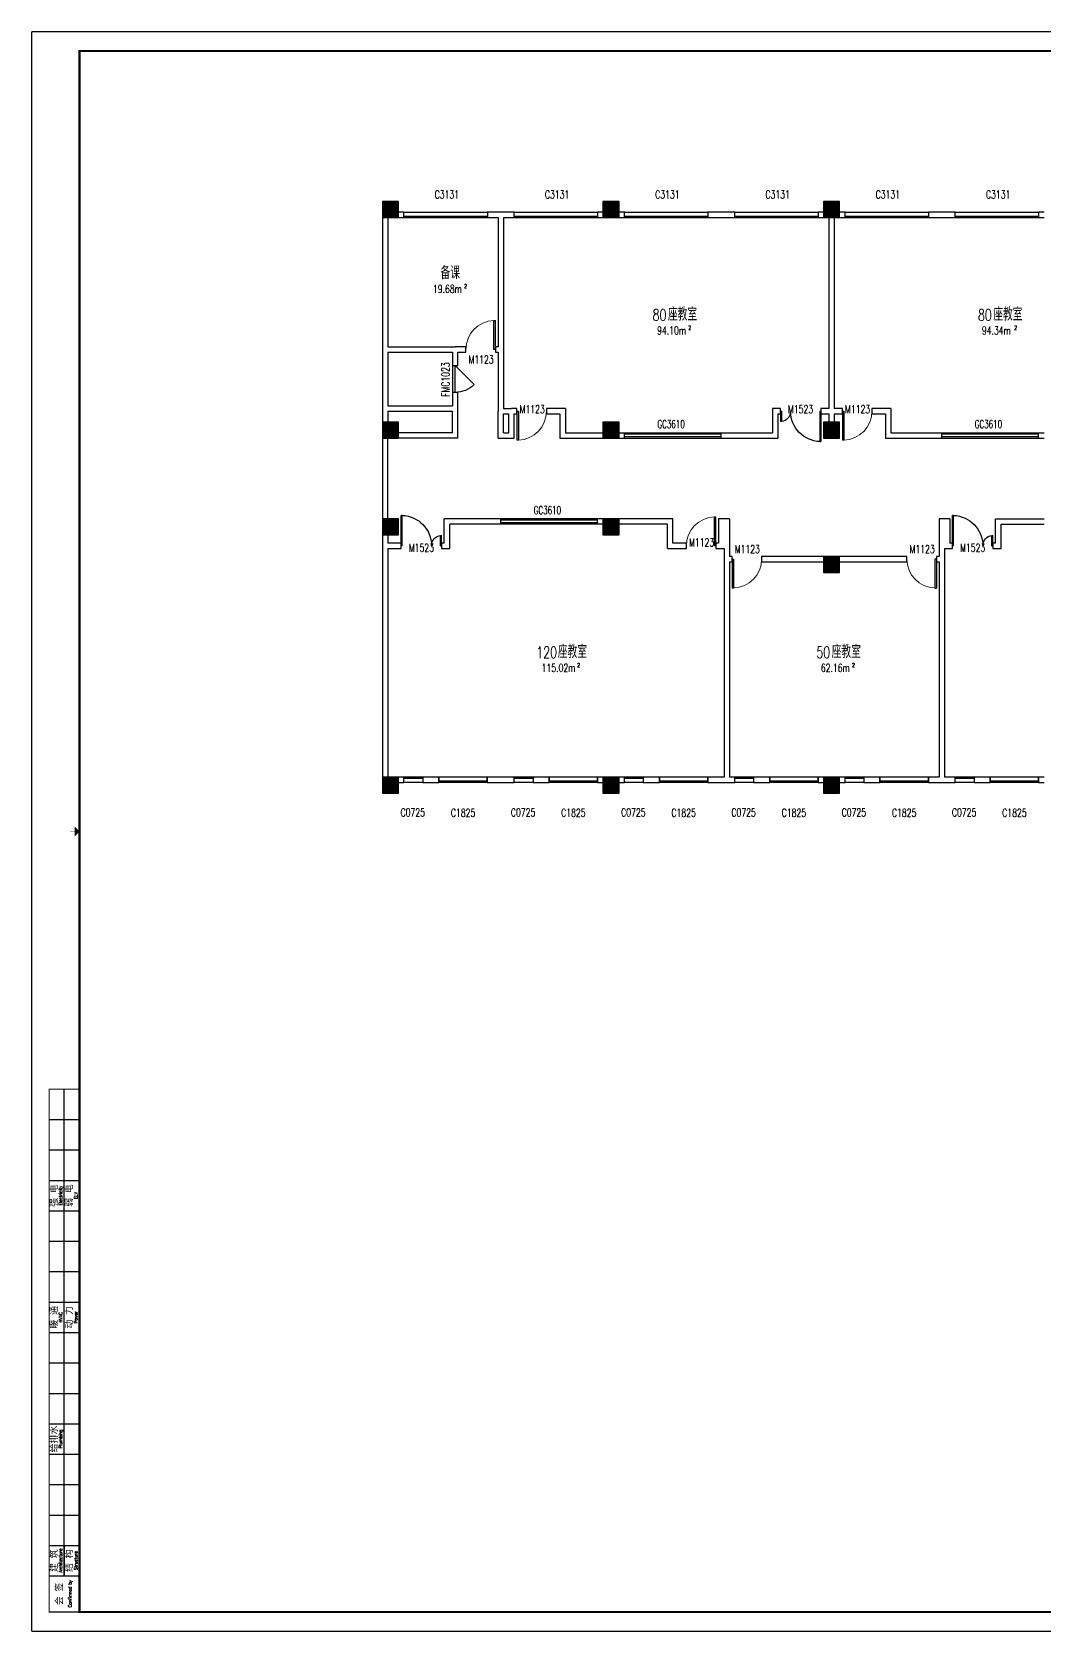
# Model space of a CAD drawing. Header units: millimetres. Extents: x 0 to 192117, y 0 to 134316.
# Drawn here: x 0 to 37633, y 0 to 59459 of the extents above; entities that cross this region are included whole.
import ezdxf
from ezdxf.enums import TextEntityAlignment as Align

# ---------------------------------------------------------------- set-up
doc = ezdxf.new("R2010")
doc.units = ezdxf.units.MM
doc.linetypes.add('DASH', pattern=[0.35, 0.25, -0.1])
for name, color, linetype in [('COLUMN', 242, 'Continuous'), ('DOOR', 242, 'Continuous'), ('DOOR_FIRE_TEXT', 7, 'Continuous'), ('FRAME', 7, 'Continuous'), ('PUB_HATCH', 8, 'Continuous'), ('SPACE', 7, 'Continuous'), ('WALL', 152, 'Continuous'), ('WINDOW', 122, 'Continuous'), ('WINDOW_TEXT', 7, 'Continuous')]:
    doc.layers.add(name, color=color, linetype=linetype)
doc.styles.add('_TCH_SPACE', font='SIMPLEX', dxfattribs={"height": 5, "bigfont": 'GBCBIG'})
doc.styles.add('_TCH_WINDOW', font='SIMPLEX', dxfattribs={"height": 3.5, "bigfont": 'GBCBIG'})
doc.styles.add('TKZ1_tjhts.shx', font='tjromant.shx', dxfattribs={"bigfont": 'tjhts.shx'})
doc.styles.add('TKZ2_tjkts.shx', font='tjromant.shx', dxfattribs={"bigfont": 'tjkts.shx'})
doc.styles.add('仿宋单线', font='tjromans.shx', dxfattribs={"width": 0.65, "bigfont": 'tjhztxt.shx'})

# ---------------------------------------------------------------- blocks, each defined once
blk = doc.blocks.new('TJAD_TK_A0_A')
at = {"layer": 'FRAME'}
for p, q in [((1188.88, 841.06), (-0.12, 841.06)), ((-0.12, 0.06), (-0.12, 841.06)), ((16.88, 29.06), (16.88, 285.06)), ((8.88, 269.06), (24.88, 269.06)), ((8.88, 253.06), (24.88, 253.06)), ((8.88, 237.06), (24.88, 237.06)), ((8.88, 221.06), (24.88, 221.06)), ((8.88, 205.06), (24.88, 205.06)), ((8.88, 189.06), (24.88, 189.06)), ((8.88, 173.06), (24.88, 173.06)), ((8.88, 157.06), (24.88, 157.06)), ((8.88, 141.06), (24.88, 141.06)), ((8.88, 125.06), (24.88, 125.06)), ((8.88, 109.06), (24.88, 109.06)), ((8.88, 93.06), (24.88, 93.06)), ((8.88, 77.06), (24.88, 77.06)), ((8.88, 61.06), (24.88, 61.06)), ((8.88, 45.06), (24.88, 45.06)), ((16.88, 45.06), (16.88, 29.06)), ((8.88, 29.06), (24.88, 29.06)), ((-0.12, 0.06), (1188.88, 0.06))]:
    blk.add_line(p, q, dxfattribs=at)
at = {"layer": 'FRAME', "const_width": 1.2}
blk.add_lwpolyline([(1178.88, 10.06), (1178.88, 831.06), (24.88, 831.06), (24.88, 10.06)], close=True, dxfattribs=at)
at = {"layer": 'FRAME'}
for points, const_width in [([(22.38, 420.56), (19.88, 420.56)], 0.3), ([(24.88, 10.06), (8.88, 10.06), (8.88, 285.06), (24.88, 285.06)], 0.6)]:
    blk.add_lwpolyline(points, dxfattribs=dict(at, const_width=const_width))
blk.add_solid([(22.38, 418.06), (22.38, 423.06), (24.88, 420.56)], dxfattribs=at)
at = {"style": 'TKZ1_tjhts.shx'}
for tag, p, height, flags in [('ClientChinese_001', (977.79, 443.57), 5, 8), ('ClientChinese_002', (1013.71, 434.65), 5, 8), ('DescriptionChineseA_001', (1089.55, 425.89), 3.6, 8), ('RevA', (1115.23, 424.56), 3, 8), ('ProjectNameChinese_001', (992.73, 296.22), 5, 8), ('SubProjectChinese_001', (1095.02, 282.68), 3, 8), ('SubProjectNo', (1158.66, 271.34), 3, 8), ('ApprovedBy', (1120.43, 250.26), 3.6, 8), ('ReviewedBy', (1120.43, 240.36), 3.6, 8), ('ApprovedBySignPos', (1139.55, 247.78), 3.6, 9), ('ReviewedBySignPos', (1139.55, 238.08), 3.6, 9), ('CheckedBy', (1120.43, 230.63), 3.6, 8), ('CheckedBySignPos', (1138.96, 228.13), 3.6, 9), ('PrincipalInCharge1', (1120.43, 219.88), 3.6, 8), ('PrincipalInCharge1SignPos', (1138.79, 217.18), 3.6, 9), ('PrincipalInCharge2', (1120.43, 210.44), 3.6, 8), ('PrincipalInCharge2SignPos', (1138.61, 207.69), 3.6, 9), ('DisciplineResponsible1', (1120.43, 200.15), 3.6, 8), ('DisciplineResponsible2', (1120.43, 190.13), 3.6, 8), ('DisciplineResponsible1SignPos', (1139.16, 197.4), 3.6, 9), ('DisciplineResponsible2SignPos', (1138.95, 187.58), 3.6, 9), ('DesignedBy1', (1120.43, 180.47), 3.6, 8), ('DesignedBy1SignPos', (1138.5, 177.67), 3.6, 9), ('DesignedBy2', (1120.43, 169.78), 3.6, 8), ('DesignedBy2SignPos', (1138.65, 167.23), 3.6, 9), ('DrawnBy', (1120.43, 160.19), 3.6, 8), ('DrawnBySignPos', (1138.65, 157.82), 3.6, 9), ('DisciplineChinese', (1119.24, 125.84), 3.6, 8), ('StageChinese', (1158.76, 125.37), 3.6, 8), ('DisciplineEnglish', (1119.42, 122.2), 2.2, 8), ('StageEnglish', (1158.94, 121.73), 2.2, 8), ('SheetNo', (1118.87, 114.03), 3, 8), ('Rev2', (1158.86, 113.56), 3, 8)]:
    blk.add_attdef(tag, p, '', height=height, dxfattribs=dict(at, flags=flags))
at = {"style": 'TKZ1_tjhts.shx', "width": 0.7, "flags": 8}
for tag, p, height in [('DateA', (1099.36, 424.56), 3), ('ProjectNo', (1119.31, 270.56), 3), ('ApprovedByDate', (1159.94, 250.39), 3.6), ('ReviewedByDate', (1159.94, 241), 3.6), ('CheckedByDate', (1159.94, 230.41), 3.6), ('PrincipalInCharge1Date', (1159.94, 220.36), 3.6), ('PrincipalInCharge2Date', (1159.94, 210.61), 3.6), ('DisciplineResponsible1Date', (1159.94, 200.05), 3.6), ('DisciplineResponsible2Date', (1159.94, 190.43), 3.6), ('DesignedBy1Date', (1159.94, 179.93), 3.6), ('DesignedBy2Date', (1159.94, 169.41), 3.6), ('DrawnByDate', (1159.94, 159.78), 3.6)]:
    blk.add_attdef(tag, p, '', height=height, dxfattribs=at)
at = {"style": 'TKZ1_tjhts.shx', "flags": 8}
for tag, height, p in [('DescriptionEnglishA', 2.2, (1150.82, 423.33)), ('ClientEnglish', 3, (1139.46, 390.63)), ('ProjectNameEnglish', 3, (1142.02, 290.26)), ('SubProjectEnglish', 2.2, (1148.76, 279.65)), ('SheetTitleEnglish', 3, (1142.79, 135.3))]:
    blk.add_attdef(tag, text='', height=height, dxfattribs=at).set_placement(p, align=Align.MIDDLE_CENTER)
at = {"style": 'TKZ1_tjhts.shx', "flags": 9}
for tag, p in [('Electricity3SignPos', (15.68, 269.92)), ('Electricity2SignPos', (15.71, 253.14)), ('ELV3SignPos', (23.47, 269.59)), ('Electricity1SignPos', (15.63, 237.78)), ('ELV2SignPos', (23.5, 252.81)), ('ELV1SignPos', (23.42, 237.46)), ('HVAC3SignPos', (14.96, 205.89)), ('Power3SignPos', (23.18, 205.92)), ('HVAC2SignPos', (15.13, 189.18)), ('Power2SignPos', (23.38, 189.51)), ('HVAC1SignPos', (15.89, 173.16)), ('Power1SignPos', (23.75, 173.22)), ('Plumbing3SignPos', (16.07, 141.15)), ('Structure7SignPos', (23.2, 141.11)), ('Structure6SignPos', (23, 125.87)), ('Plumbing2SignPos', (14.83, 125.62)), ('Plumbing1SignPos', (15.66, 109.11)), ('Structure5SignPos', (23, 110.08)), ('Structure4SignPos', (23, 93.78)), ('Architecture3SignPos', (16.07, 77.07)), ('Structure3SignPos', (22.74, 77.47)), ('Architecture2SignPos', (15.8, 61.24)), ('Structure2SignPos', (23.12, 62.01)), ('Architecture1SignPos', (16.88, 45.06)), ('Structure1SignPos', (23.11, 45.86))]:
    blk.add_attdef(tag, p, '', height=2.5, rotation=90, dxfattribs=at)
at = {"style": 'TKZ1_tjhts.shx', "flags": 8}
blk.add_attdef('SheetTitleChinese', text='', height=5, dxfattribs=at).set_placement((1140.42, 148.12), align=Align.TOP_CENTER)
at = {"layer": 'FRAME', "style": 'TKZ2_tjkts.shx'}
for s, p in [('强 电', (11.67, 229.06)), ('弱 电', (19.67, 229.06)), ('暖 通', (11.67, 165.06)), ('动 力', (19.67, 165.06)), ('给排水', (11.67, 101.06)), ('建 筑', (11.67, 37.06)), ('结 构', (19.67, 37.06)), ('会 签', (14.5, 19.56))]:
    blk.add_text(s, height=3.6, rotation=90, dxfattribs=at).set_placement(p, align=Align.MIDDLE_CENTER)
at = {"layer": 'FRAME', "style": 'TKZ2_tjkts.shx', "width": 0.8}
for s, p in [('Electricity', (14.9, 229.06)), ('ELV', (22.9, 229.06)), ('HVAC', (14.9, 165.06)), ('Power', (22.9, 165.06)), ('Plumbing', (14.9, 101.06)), ('Architecture', (14.9, 37.06)), ('Structure', (22.9, 37.06)), ('Confirmed by', (19.83, 19.67))]:
    blk.add_text(s, height=1.8, rotation=90, dxfattribs=at).set_placement(p, align=Align.MIDDLE_CENTER)
blk = doc.blocks.new('WD-HIGH')
at = {"layer": 'WINDOW'}
for p, q in [((1050564, 1525426), (1050564, 1525626)), ((1054164, 1525426), (1054164, 1525626))]:
    blk.add_line(p, q, dxfattribs=at)
at = {"layer": 'WINDOW', "linetype": 'DASH', "extrusion": (0, 0, -1)}
for p, q in [((1054164, 1525576), (1050564, 1525576)), ((1054164, 1525476), (1050564, 1525476))]:
    blk.add_line(p, q, dxfattribs=at)
at = {"layer": 'WINDOW_TEXT', "style": '仿宋单线', "width": 0.65}
blk.add_text('GC3610', height=300, dxfattribs=at).set_placement((1051788, 1525799))
blk = doc.blocks.new('$WINLIB2D$00000004')
at = {"color": 0}
for points in [[(-0.5, 0.5), (-0.5, -0.5)], [(-0.5, 0.5), (0.5, 0.5)], [(0.5, -0.5), (0.5, 0.5)], [(-0.5, 0.241), (0.5, 0.241)], [(-0.5, -0.5), (0.5, -0.5)]]:
    blk.add_lwpolyline(points, dxfattribs=at)
blk = doc.blocks.new('_FZH')
blk.add_lwpolyline([(-0.5, -0.5), (0.5, -0.5), (0.5, 0.5), (-0.5, 0.5)], close=True)
at = {"layer": 'PUB_HATCH'}
blk.add_solid([(-0.5, -0.5), (0.5, -0.5), (-0.5, 0.5), (0.5, 0.5)], dxfattribs=at)
blk = doc.blocks.new('$DorLib2D$00000001')
for p, q in [((0.45, 0.975), (0.5, 0.975)), ((0.45, 0), (0.45, 0.975)), ((0.5, 0), (0.5, 0.975)), ((0.5, 0), (0.45, 0))]:
    blk.add_line(p, q)
at = {"lineweight": 13}
blk.add_arc((0.475, 0), 0.975, 91.4693, 180, dxfattribs=at)
blk = doc.blocks.new('$DorLib2D$00000225')
at = {"color": 0}
for p, q in [((0.475, -0.001), (0.475, 0.752)), ((0.475, 0.752), (0.5, 0.752)), ((0.5, -0.001), (0.5, 0.752)), ((-0.5, 0), (-0.5, 0.252)), ((-0.475, 0.252), (-0.5, 0.252)), ((-0.475, 0), (-0.475, 0.252)), ((-0.475, 0), (-0.5, 0)), ((0.475, -0.001), (0.5, -0.001))]:
    blk.add_line(p, q, dxfattribs=at)
for centre, radius, start, end in [((0.505, -0.002), 0.755, 92.2493, 179.7238), ((-0.501, 0.003), 0.251, 359.7899, 84.0974)]:
    blk.add_arc(centre, radius, start, end, dxfattribs=at)
blk = doc.blocks.new('$DorLib2D$00000114')
at = {"color": 0}
blk.add_line((0.5, 0), (-0.207, 0.707), dxfattribs=at)
blk.add_arc((0.5, 0), 1, 135, 180, dxfattribs=at)

msp = doc.modelspace()

# ---------------------------------------------------------------- linework, layer by layer
at = {"layer": 'DOOR'}
msp.add_line((15733, 46055), (15733, 47055), dxfattribs=at)
at = {"layer": 'WALL'}
for p, q in [((13033, 52555), (13033, 47655)), ((13233, 52555), (13233, 47755)), ((13833, 52755), (13633, 52755)), ((13633, 52555), (13833, 52555)), ((13833, 52555), (13833, 52755)), ((17433, 52755), (16933, 52755)), ((16933, 52755), (16933, 52555)), ((16933, 52555), (17333, 52555)), ((17333, 52555), (17333, 47755)), ((17933, 52755), (17433, 52755)), ((17533, 52555), (17933, 52555)), ((17533, 52555), (17533, 47655)), ((17933, 52555), (17933, 52755)), ((21233, 52755), (21033, 52755)), ((21033, 52755), (21033, 52555)), ((21033, 52555), (21233, 52555)), ((22033, 52755), (21833, 52755)), ((21833, 52555), (22033, 52555)), ((22033, 52555), (22033, 52755)), ((26133, 52755), (25133, 52755)), ((25133, 52755), (25133, 52555)), ((25133, 52555), (26133, 52555)), ((26133, 52555), (26133, 52755)), ((29433, 52755), (29233, 52755)), ((29233, 52755), (29233, 52555)), ((29233, 52555), (29433, 52555)), ((29633, 52555), (29633, 45455)), ((29833, 52555), (29833, 45455)), ((30233, 52755), (30033, 52755)), ((30033, 52555), (30233, 52555)), ((30233, 52555), (30233, 52755)), ((34333, 52755), (33333, 52755)), ((33333, 52755), (33333, 52555)), ((33333, 52555), (34333, 52555)), ((34333, 52555), (34333, 52755)), ((37633, 52755), (37433, 52755)), ((37433, 52755), (37433, 52555)), ((37433, 52555), (37633, 52555)), ((13033, 47655), (13033, 45455)), ((13233, 47755), (15733, 47755)), ((16133, 47755), (15733, 47755)), ((16133, 47555), (16133, 47755)), ((17333, 47755), (17233, 47755)), ((17233, 47755), (17233, 47555)), ((17533, 47655), (17533, 45455)), ((13233, 47555), (15633, 47555)), ((13233, 47555), (13233, 45555)), ((15633, 47555), (15633, 47055)), ((15633, 47055), (15833, 47055)), ((15833, 47555), (16133, 47555)), ((15833, 47055), (15833, 47555)), ((17233, 47555), (17333, 47555)), ((17333, 47555), (17333, 45355)), ((15833, 46055), (15633, 46055)), ((15633, 46055), (15633, 45555)), ((15833, 45455), (15833, 46055)), ((13033, 45455), (13033, 44955)), ((13233, 45555), (15633, 45555)), ((13233, 45355), (15633, 45355)), ((13233, 45355), (13233, 44955)), ((15633, 44555), (15633, 45355)), ((15833, 44355), (15833, 45455)), ((17333, 44355), (17333, 45355)), ((17533, 45455), (17833, 45455)), ((17533, 45255), (17733, 45255)), ((17533, 44555), (17533, 45255)), ((17733, 44555), (17733, 45255)), ((18033, 45455), (17833, 45455)), ((17933, 44355), (17933, 45255)), ((17933, 45255), (18033, 45255)), ((18033, 45255), (18033, 45455)), ((19833, 45455), (19133, 45455)), ((19133, 45455), (19133, 45255)), ((19133, 45255), (19633, 45255)), ((19633, 45255), (19633, 44355)), ((19833, 45455), (19833, 44555)), ((27833, 45455), (27533, 45455)), ((27533, 45455), (27533, 44555)), ((27733, 45255), (27833, 45255)), ((27733, 45255), (27733, 44355)), ((27833, 45255), (27833, 45455)), ((29633, 45455), (29333, 45455)), ((29333, 45455), (29333, 45255)), ((29333, 45255), (29633, 45255)), ((29633, 45255), (29633, 44955)), ((30133, 45455), (29833, 45455)), ((29833, 45255), (30133, 45255)), ((29833, 45255), (29833, 44955)), ((30133, 45255), (30133, 45455)), ((31933, 45455), (31233, 45455)), ((31233, 45455), (31233, 45255)), ((31233, 45255), (31733, 45255)), ((31733, 45255), (31733, 44355)), ((31933, 45455), (31933, 44555)), ((13033, 44355), (13033, 41355)), ((13233, 41355), (13233, 44355)), ((15633, 44555), (13633, 44555)), ((15833, 44355), (13633, 44355)), ((17333, 44355), (17933, 44355)), ((17533, 44555), (17733, 44555)), ((19633, 44355), (21233, 44355)), ((19833, 44555), (21233, 44555)), ((21833, 44555), (27533, 44555)), ((21833, 44355), (27733, 44355)), ((31733, 44355), (37633, 44355)), ((31933, 44555), (37633, 44555)), ((13333, 41055), (13333, 41055)), ((15333, 40455), (15333, 41355)), ((21233, 41355), (15333, 41355)), ((15533, 40255), (15533, 41155)), ((21233, 41155), (15533, 41155)), ((23833, 41355), (21833, 41355)), ((23633, 41155), (21833, 41155)), ((23633, 40255), (23633, 41155)), ((23833, 40455), (23833, 41355)), ((25533, 41355), (25533, 40455)), ((25933, 41355), (25533, 41355)), ((25933, 41355), (25933, 40355)), ((33733, 41355), (33733, 40355)), ((34133, 41355), (33733, 41355)), ((34133, 41355), (34133, 40455)), ((35833, 40455), (35833, 41355)), ((35833, 41355), (37633, 41355)), ((36033, 40255), (36033, 41155)), ((36033, 41155), (37633, 41155)), ((13033, 40755), (13033, 40355)), ((13233, 40755), (13233, 40455)), ((13733, 40455), (13233, 40455)), ((13333, 40955), (13333, 40955)), ((13333, 40855), (13333, 40855)), ((13733, 40255), (13733, 40455)), ((15333, 40455), (15233, 40455)), ((15233, 40455), (15233, 40255)), ((24333, 40455), (23833, 40455)), ((24333, 40255), (24333, 40455)), ((25533, 40455), (25433, 40455)), ((25433, 40455), (25433, 40255)), ((34233, 40455), (34133, 40455)), ((34233, 40255), (34233, 40455)), ((35833, 40455), (35733, 40455)), ((35733, 40455), (35733, 40255)), ((13033, 40355), (13033, 31755)), ((13233, 40255), (13733, 40255)), ((13233, 40255), (13233, 31755)), ((15233, 40255), (15533, 40255)), ((23633, 40255), (24333, 40255)), ((25433, 40255), (25733, 40255)), ((25733, 40255), (25733, 39656)), ((25933, 40355), (25933, 39956)), ((26033, 39956), (25933, 39956)), ((26033, 39756), (26033, 39956)), ((29433, 39956), (27133, 39956)), ((27133, 39956), (27133, 39756)), ((32533, 39956), (30033, 39956)), ((32533, 39756), (32533, 39956)), ((33733, 39956), (33633, 39956)), ((33633, 39956), (33633, 39756)), ((33733, 40355), (33733, 39956)), ((33933, 40255), (34233, 40255)), ((33933, 40255), (33933, 39656)), ((35733, 40255), (36033, 40255)), ((25733, 39656), (25733, 31755)), ((25933, 39756), (26033, 39756)), ((25933, 39756), (25933, 31755)), ((27133, 39756), (29433, 39756)), ((30033, 39756), (32533, 39756)), ((33633, 39756), (33733, 39756)), ((33733, 39756), (33733, 31755)), ((33933, 39656), (33933, 31755)), ((13832, 31755), (13633, 31755)), ((13633, 31555), (13832, 31555)), ((13832, 31555), (13832, 31755)), ((15132, 31755), (14532, 31755)), ((14532, 31755), (14532, 31555)), ((14532, 31555), (15132, 31555)), ((15132, 31555), (15132, 31755)), ((17933, 31755), (16932, 31755)), ((16932, 31755), (16932, 31555)), ((16932, 31555), (17933, 31555)), ((17933, 31555), (17933, 31755)), ((19233, 31755), (18633, 31755)), ((18633, 31755), (18633, 31555)), ((18633, 31555), (19233, 31555)), ((19233, 31555), (19233, 31755)), ((21233, 31755), (21033, 31755)), ((21033, 31755), (21033, 31555)), ((21033, 31555), (21233, 31555)), ((22033, 31755), (21833, 31755)), ((21833, 31555), (22033, 31555)), ((22033, 31555), (22033, 31755)), ((23333, 31755), (22733, 31755)), ((22733, 31755), (22733, 31555)), ((22733, 31555), (23333, 31555)), ((23333, 31555), (23333, 31755)), ((25733, 31755), (25133, 31755)), ((25133, 31755), (25133, 31555)), ((25133, 31555), (25633, 31555)), ((25633, 31555), (26133, 31555)), ((26133, 31755), (25933, 31755)), ((26133, 31555), (26133, 31755)), ((27433, 31755), (26833, 31755)), ((26833, 31755), (26833, 31555)), ((26833, 31555), (27433, 31555)), ((27433, 31555), (27433, 31755)), ((29433, 31755), (29233, 31755)), ((29233, 31755), (29233, 31555)), ((29233, 31555), (29433, 31555)), ((30233, 31755), (30033, 31755)), ((30033, 31555), (30233, 31555)), ((30233, 31555), (30233, 31755)), ((31533, 31755), (30933, 31755)), ((30933, 31755), (30933, 31555)), ((30933, 31555), (31533, 31555)), ((31533, 31555), (31533, 31755)), ((33733, 31755), (33333, 31755)), ((33333, 31755), (33333, 31555)), ((33333, 31555), (33833, 31555)), ((33833, 31555), (34333, 31555)), ((34333, 31755), (33933, 31755)), ((34333, 31555), (34333, 31755)), ((35633, 31755), (35033, 31755)), ((35033, 31755), (35033, 31555)), ((35033, 31555), (35633, 31555)), ((35633, 31555), (35633, 31755)), ((37633, 31755), (37433, 31755)), ((37433, 31755), (37433, 31555)), ((37433, 31555), (37633, 31555))]:
    msp.add_line(p, q, dxfattribs=at)
at = {"layer": 'WINDOW', "ltscale": 20}
msp.add_lwpolyline([(15633, 47055), (15633, 46055)], dxfattribs=at)

# ---------------------------------------------------------------- block references
at = {"layer": 'COLUMN', "xscale": 600}
for p, yscale, zscale in [((13333, 52855), 600, 600), ((21533, 52855), 600, 600), ((29733, 52855), 600, 600), ((13333, 44655), 600, 600), ((21533, 44655), 600, 600), ((29733, 44655), 600, 600), ((13333, 41055), 600, 600), ((21533, 41055), 600, 600), ((29733, 39656), 599.999999725027, 599.999999725027), ((13333, 31455), 600, 600), ((21533, 31455), 600, 600), ((29733, 31455), 600, 600)]:
    msp.add_blockref('_FZH', p, dxfattribs=dict(at, yscale=yscale, zscale=zscale))
at = {"layer": 'DOOR'}
ref = msp.add_blockref('$DorLib2D$00000001', (16683, 47655), dxfattribs=dict(at, xscale=1100, yscale=1100, zscale=1100))
ref.add_attrib('A', 'M1123', (16233, 47132), dxfattribs={"layer": 'WINDOW_TEXT', "ltscale": 20, "height": 297.5, "style": '_TCH_WINDOW', "width": 0.705882})
ref = msp.add_blockref('$DorLib2D$00000114', (15733, 46555), dxfattribs=dict(at, xscale=1000, yscale=-1000, zscale=200, rotation=90))
ref.add_attrib('A', 'FMC1023', (15528, 45890), dxfattribs={"layer": 'DOOR_FIRE_TEXT', "ltscale": 20, "height": 297.5, "rotation": 90, "style": '_TCH_WINDOW', "width": 0.705882})
ref = msp.add_blockref('$DorLib2D$00000001', (18583, 45355), dxfattribs=dict(at, xscale=-1100, yscale=-1100, zscale=-1100))
ref.add_attrib('A', 'M1123', (18133, 45282), dxfattribs={"layer": 'WINDOW_TEXT', "ltscale": 20, "height": 297.5, "style": '_TCH_WINDOW', "width": 0.705882})
ref = msp.add_blockref('$DorLib2D$00000225', (28583, 45355), dxfattribs=dict(at, xscale=-1500, yscale=1500, zscale=-1500, rotation=180))
ref.add_attrib('A', 'M1523', (28113, 45282), dxfattribs={"layer": 'WINDOW_TEXT', "ltscale": 20, "height": 297.5, "style": '_TCH_WINDOW', "width": 0.705882})
ref = msp.add_blockref('$DorLib2D$00000001', (30683, 45355), dxfattribs=dict(at, xscale=-1100, yscale=-1100, zscale=-1100))
ref.add_attrib('A', 'M1123', (30233, 45282), dxfattribs={"layer": 'WINDOW_TEXT', "ltscale": 20, "height": 297.5, "style": '_TCH_WINDOW', "width": 0.705882})
ref = msp.add_blockref('$DorLib2D$00000225', (14483, 40355), dxfattribs=dict(at, xscale=-1500, yscale=1500, zscale=-1500))
ref.add_attrib('A', 'M1523', (14013, 40132), dxfattribs={"layer": 'WINDOW_TEXT', "ltscale": 20, "height": 297.5, "style": '_TCH_WINDOW', "width": 0.705882})
ref = msp.add_blockref('$DorLib2D$00000001', (24883, 40355), dxfattribs=dict(at, xscale=-1100, yscale=-1100, zscale=-1100, rotation=180.0000000037844))
ref.add_attrib('A', 'M1123', (24433, 40332), dxfattribs={"layer": 'WINDOW_TEXT', "ltscale": 20, "height": 297.5, "rotation": 0, "style": '_TCH_WINDOW', "width": 0.705882})
ref = msp.add_blockref('$DorLib2D$00000225', (34983, 40355), dxfattribs=dict(at, xscale=-1500, yscale=1500, zscale=-1500))
ref.add_attrib('A', 'M1523', (34513, 40132), dxfattribs={"layer": 'WINDOW_TEXT', "ltscale": 20, "height": 297.5, "style": '_TCH_WINDOW', "width": 0.705882})
ref = msp.add_blockref('$DorLib2D$00000001', (26583, 39856), dxfattribs=dict(at, xscale=1100, yscale=1100, zscale=1100, rotation=180))
ref.add_attrib('A', 'M1123', (26133, 40082), dxfattribs={"layer": 'WINDOW_TEXT', "ltscale": 20, "height": 297.5, "style": '_TCH_WINDOW', "width": 0.705882})
ref = msp.add_blockref('$DorLib2D$00000001', (33083, 39856), dxfattribs=dict(at, xscale=-1100, yscale=1100, zscale=-1100, rotation=180))
ref.add_attrib('A', 'M1123', (32633, 40082), dxfattribs={"layer": 'WINDOW_TEXT', "ltscale": 20, "height": 297.5, "style": '_TCH_WINDOW', "width": 0.705882})
at = {"layer": 'FRAME', "xscale": 70.7, "yscale": 70.7, "zscale": 70.7}
msp.add_blockref('TJAD_TK_A0_A', (9, -4), dxfattribs=at)
at = {"layer": 'WINDOW'}
ref = msp.add_blockref('$WINLIB2D$00000004', (15383, 52655), dxfattribs=dict(at, xscale=-3100, yscale=200, zscale=-3100, rotation=180))
ref.add_attrib('A', 'C3131', (14973, 53266), dxfattribs={"layer": 'WINDOW_TEXT', "ltscale": 20, "height": 297.5, "style": '_TCH_WINDOW', "width": 0.705882})
ref = msp.add_blockref('$WINLIB2D$00000004', (19483, 52655), dxfattribs=dict(at, xscale=-3100, yscale=200, zscale=-3100, rotation=180))
ref.add_attrib('A', 'C3131', (19073, 53266), dxfattribs={"layer": 'WINDOW_TEXT', "ltscale": 20, "height": 297.5, "style": '_TCH_WINDOW', "width": 0.705882})
ref = msp.add_blockref('$WINLIB2D$00000004', (23583, 52655), dxfattribs=dict(at, xscale=-3100, yscale=200, zscale=-3100, rotation=180.000000000013))
ref.add_attrib('A', 'C3131', (23173, 53266), dxfattribs={"layer": 'WINDOW_TEXT', "ltscale": 20, "height": 297.5, "style": '_TCH_WINDOW', "width": 0.705882})
ref = msp.add_blockref('$WINLIB2D$00000004', (27683, 52655), dxfattribs=dict(at, xscale=-3100, yscale=200, zscale=-3100, rotation=180.000000000013))
ref.add_attrib('A', 'C3131', (27273, 53266), dxfattribs={"layer": 'WINDOW_TEXT', "ltscale": 20, "height": 297.5, "style": '_TCH_WINDOW', "width": 0.705882})
ref = msp.add_blockref('$WINLIB2D$00000004', (31783, 52655), dxfattribs=dict(at, xscale=-3100, yscale=200, zscale=-3100, rotation=180.0000000000114))
ref.add_attrib('A', 'C3131', (31373, 53266), dxfattribs={"layer": 'WINDOW_TEXT', "ltscale": 20, "height": 297.5, "style": '_TCH_WINDOW', "width": 0.705882})
ref = msp.add_blockref('$WINLIB2D$00000004', (35883, 52655), dxfattribs=dict(at, xscale=-3100, yscale=200, zscale=-3100, rotation=180.0000000000114))
ref.add_attrib('A', 'C3131', (35473, 53266), dxfattribs={"layer": 'WINDOW_TEXT', "ltscale": 20, "height": 297.5, "style": '_TCH_WINDOW', "width": 0.705882})
for p in [(-1028531, -1481071), (-1016731, -1481071), (-1033131, -1484271)]:
    msp.add_blockref('WD-HIGH', p, dxfattribs=at)
ref = msp.add_blockref('$WINLIB2D$00000004', (14182, 31655), dxfattribs=dict(at, xscale=-700, yscale=200, zscale=-700))
ref.add_attrib('A', 'C0725', (13707, 30288), dxfattribs={"layer": 'WINDOW_TEXT', "ltscale": 20, "height": 297.5, "style": '_TCH_WINDOW', "width": 0.705882})
ref = msp.add_blockref('$WINLIB2D$00000004', (16032, 31655), dxfattribs=dict(at, xscale=-1800, yscale=-200, zscale=-1800))
ref.add_attrib('A', 'C1825', (15577, 30277), dxfattribs={"layer": 'WINDOW_TEXT', "ltscale": 20, "height": 297.5, "style": '_TCH_WINDOW', "width": 0.705882})
ref = msp.add_blockref('$WINLIB2D$00000004', (18283, 31655), dxfattribs=dict(at, xscale=-700, yscale=200, zscale=-700))
ref.add_attrib('A', 'C0725', (17808, 30288), dxfattribs={"layer": 'WINDOW_TEXT', "ltscale": 20, "height": 297.5, "style": '_TCH_WINDOW', "width": 0.705882})
ref = msp.add_blockref('$WINLIB2D$00000004', (20133, 31655), dxfattribs=dict(at, xscale=-1800, yscale=-200, zscale=-1800))
ref.add_attrib('A', 'C1825', (19678, 30277), dxfattribs={"layer": 'WINDOW_TEXT', "ltscale": 20, "height": 297.5, "style": '_TCH_WINDOW', "width": 0.705882})
ref = msp.add_blockref('$WINLIB2D$00000004', (22383, 31655), dxfattribs=dict(at, xscale=-700, yscale=200, zscale=-700))
ref.add_attrib('A', 'C0725', (21908, 30288), dxfattribs={"layer": 'WINDOW_TEXT', "ltscale": 20, "height": 297.5, "style": '_TCH_WINDOW', "width": 0.705882})
ref = msp.add_blockref('$WINLIB2D$00000004', (24233, 31655), dxfattribs=dict(at, xscale=-1800, yscale=-200, zscale=-1800))
ref.add_attrib('A', 'C1825', (23778, 30277), dxfattribs={"layer": 'WINDOW_TEXT', "ltscale": 20, "height": 297.5, "style": '_TCH_WINDOW', "width": 0.705882})
ref = msp.add_blockref('$WINLIB2D$00000004', (26483, 31655), dxfattribs=dict(at, xscale=-700, yscale=200, zscale=-700))
ref.add_attrib('A', 'C0725', (26008, 30288), dxfattribs={"layer": 'WINDOW_TEXT', "ltscale": 20, "height": 297.5, "style": '_TCH_WINDOW', "width": 0.705882})
ref = msp.add_blockref('$WINLIB2D$00000004', (28333, 31655), dxfattribs=dict(at, xscale=-1800, yscale=-200, zscale=-1800))
ref.add_attrib('A', 'C1825', (27878, 30277), dxfattribs={"layer": 'WINDOW_TEXT', "ltscale": 20, "height": 297.5, "style": '_TCH_WINDOW', "width": 0.705882})
ref = msp.add_blockref('$WINLIB2D$00000004', (30583, 31655), dxfattribs=dict(at, xscale=-700, yscale=200, zscale=-700))
ref.add_attrib('A', 'C0725', (30108, 30288), dxfattribs={"layer": 'WINDOW_TEXT', "ltscale": 20, "height": 297.5, "style": '_TCH_WINDOW', "width": 0.705882})
ref = msp.add_blockref('$WINLIB2D$00000004', (32433, 31655), dxfattribs=dict(at, xscale=-1800, yscale=-200, zscale=-1800))
ref.add_attrib('A', 'C1825', (31978, 30277), dxfattribs={"layer": 'WINDOW_TEXT', "ltscale": 20, "height": 297.5, "style": '_TCH_WINDOW', "width": 0.705882})
ref = msp.add_blockref('$WINLIB2D$00000004', (34683, 31655), dxfattribs=dict(at, xscale=-700, yscale=200, zscale=-700))
ref.add_attrib('A', 'C0725', (34208, 30288), dxfattribs={"layer": 'WINDOW_TEXT', "ltscale": 20, "height": 297.5, "style": '_TCH_WINDOW', "width": 0.705882})
ref = msp.add_blockref('$WINLIB2D$00000004', (36533, 31655), dxfattribs=dict(at, xscale=-1800, yscale=-200, zscale=-1800))
ref.add_attrib('A', 'C1825', (36078, 30277), dxfattribs={"layer": 'WINDOW_TEXT', "ltscale": 20, "height": 297.5, "style": '_TCH_WINDOW', "width": 0.705882})

# ---------------------------------------------------------------- texts
at = {"layer": 'SPACE', "style": '_TCH_SPACE'}
for s, p in [('备课', (15190, 50267)), ('座教室', (23649, 48726)), ('座教室', (35747, 48726)), ('座教室', (19553, 36179)), ('座教室', (29738, 36179))]:
    msp.add_text(s, height=482.3, dxfattribs=at).set_placement(p)
at = {"layer": 'SPACE', "style": '_TCH_SPACE', "width": 0.705882}
for s, height, p in [('19.68m', 297.5, (14908, 49755)), ('2', 149, (16068, 49930)), ('80', 425, (23078, 48726)), ('80', 425, (35176, 48726)), ('94.10m', 297.5, (23243, 48214)), ('2', 149, (24403, 48389)), ('94.34m', 297.5, (35321, 48214)), ('2', 149, (36521, 48389)), ('120', 425, (18753, 36179)), ('50', 425, (29166, 36179)), ('115.02m', 297.5, (18952, 35667)), ('2', 149, (20272, 35842)), ('62.16m', 297.5, (29332, 35667)), ('2', 149, (30492, 35842))]:
    msp.add_text(s, height=height, dxfattribs=at).set_placement(p)

doc.saveas('drawing.dxf')
